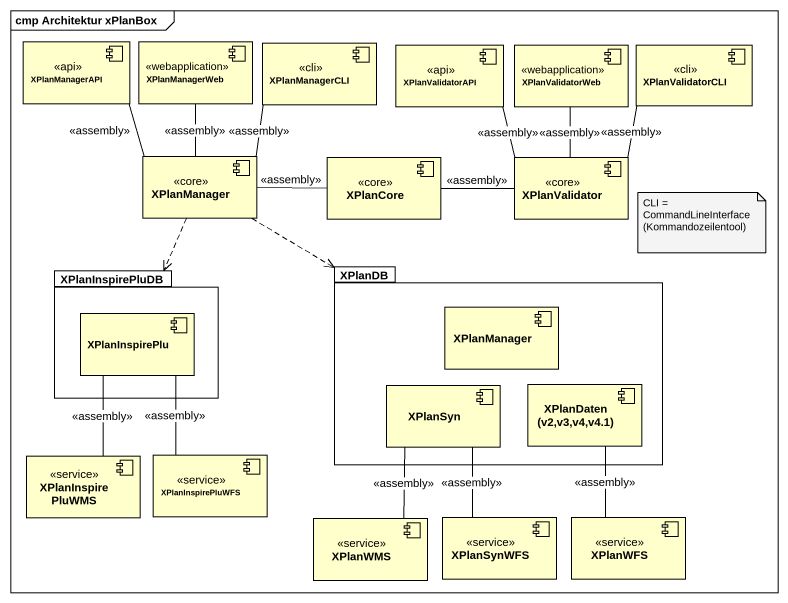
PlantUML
@startuml
mainframe cmp Architektur xPlanBox
component XPlanManagerAPI <<api>>
component XPlanManagerWeb <<webapplication>>
component XPlanManagerCLI <<cli>>
component XPlanValidatorAPI <<api>>
component XPlanValidatorWeb <<webapplication>>
component XPlanValidatorCLI <<cli>>
component XPlanManager <<core>>
component XPlanCore <<core>>
component XPlanValidator <<core>>
package XPlanInspirePluDB {
  component XPlanInspirePlu
}
package XPlanDB {
  component "XPlanManager" as XPlanManager_2
  component XPlanSyn
  component "XPlanDaten (v2,v3,v4,v4.1)" as XPlanDaten_v2_v3_v4_v4_1
}
component XPlanInspirePluWMS <<service>>
component XPlanInspirePluWFS <<service>>
component XPlanWMS <<service>>
component XPlanSynWFS <<service>>
component XPlanWFS <<service>>
XPlanManagerAPI -- XPlanManager : <<assembly>>
XPlanManagerWeb -- XPlanManager : <<assembly>>
XPlanManagerCLI -- XPlanManager : <<assembly>>
XPlanValidatorAPI -- XPlanValidator : <<assembly>>
XPlanValidatorWeb -- XPlanValidator : <<assembly>>
XPlanValidatorCLI -- XPlanValidator : <<assembly>>
XPlanManager -right- XPlanCore : <<assembly>>
XPlanManager ..> XPlanInspirePluDB
XPlanManager .right.> XPlanDB
XPlanValidator -left- XPlanCore : <<assembly>>
XPlanInspirePluWMS -up- XPlanInspirePlu : <<assembly>>
XPlanInspirePluWFS -up- XPlanInspirePlu : <<assembly>>
XPlanWMS -up- XPlanSyn : <<assembly>>
XPlanSynWFS -up- XPlanSyn : <<assembly>>
XPlanWFS -up- XPlanDaten_v2_v3_v4_v4_1 : <<assembly>>
note as N1
  CLI = CommandLineInterface (Kommandozeilentool)
end note
@enduml
